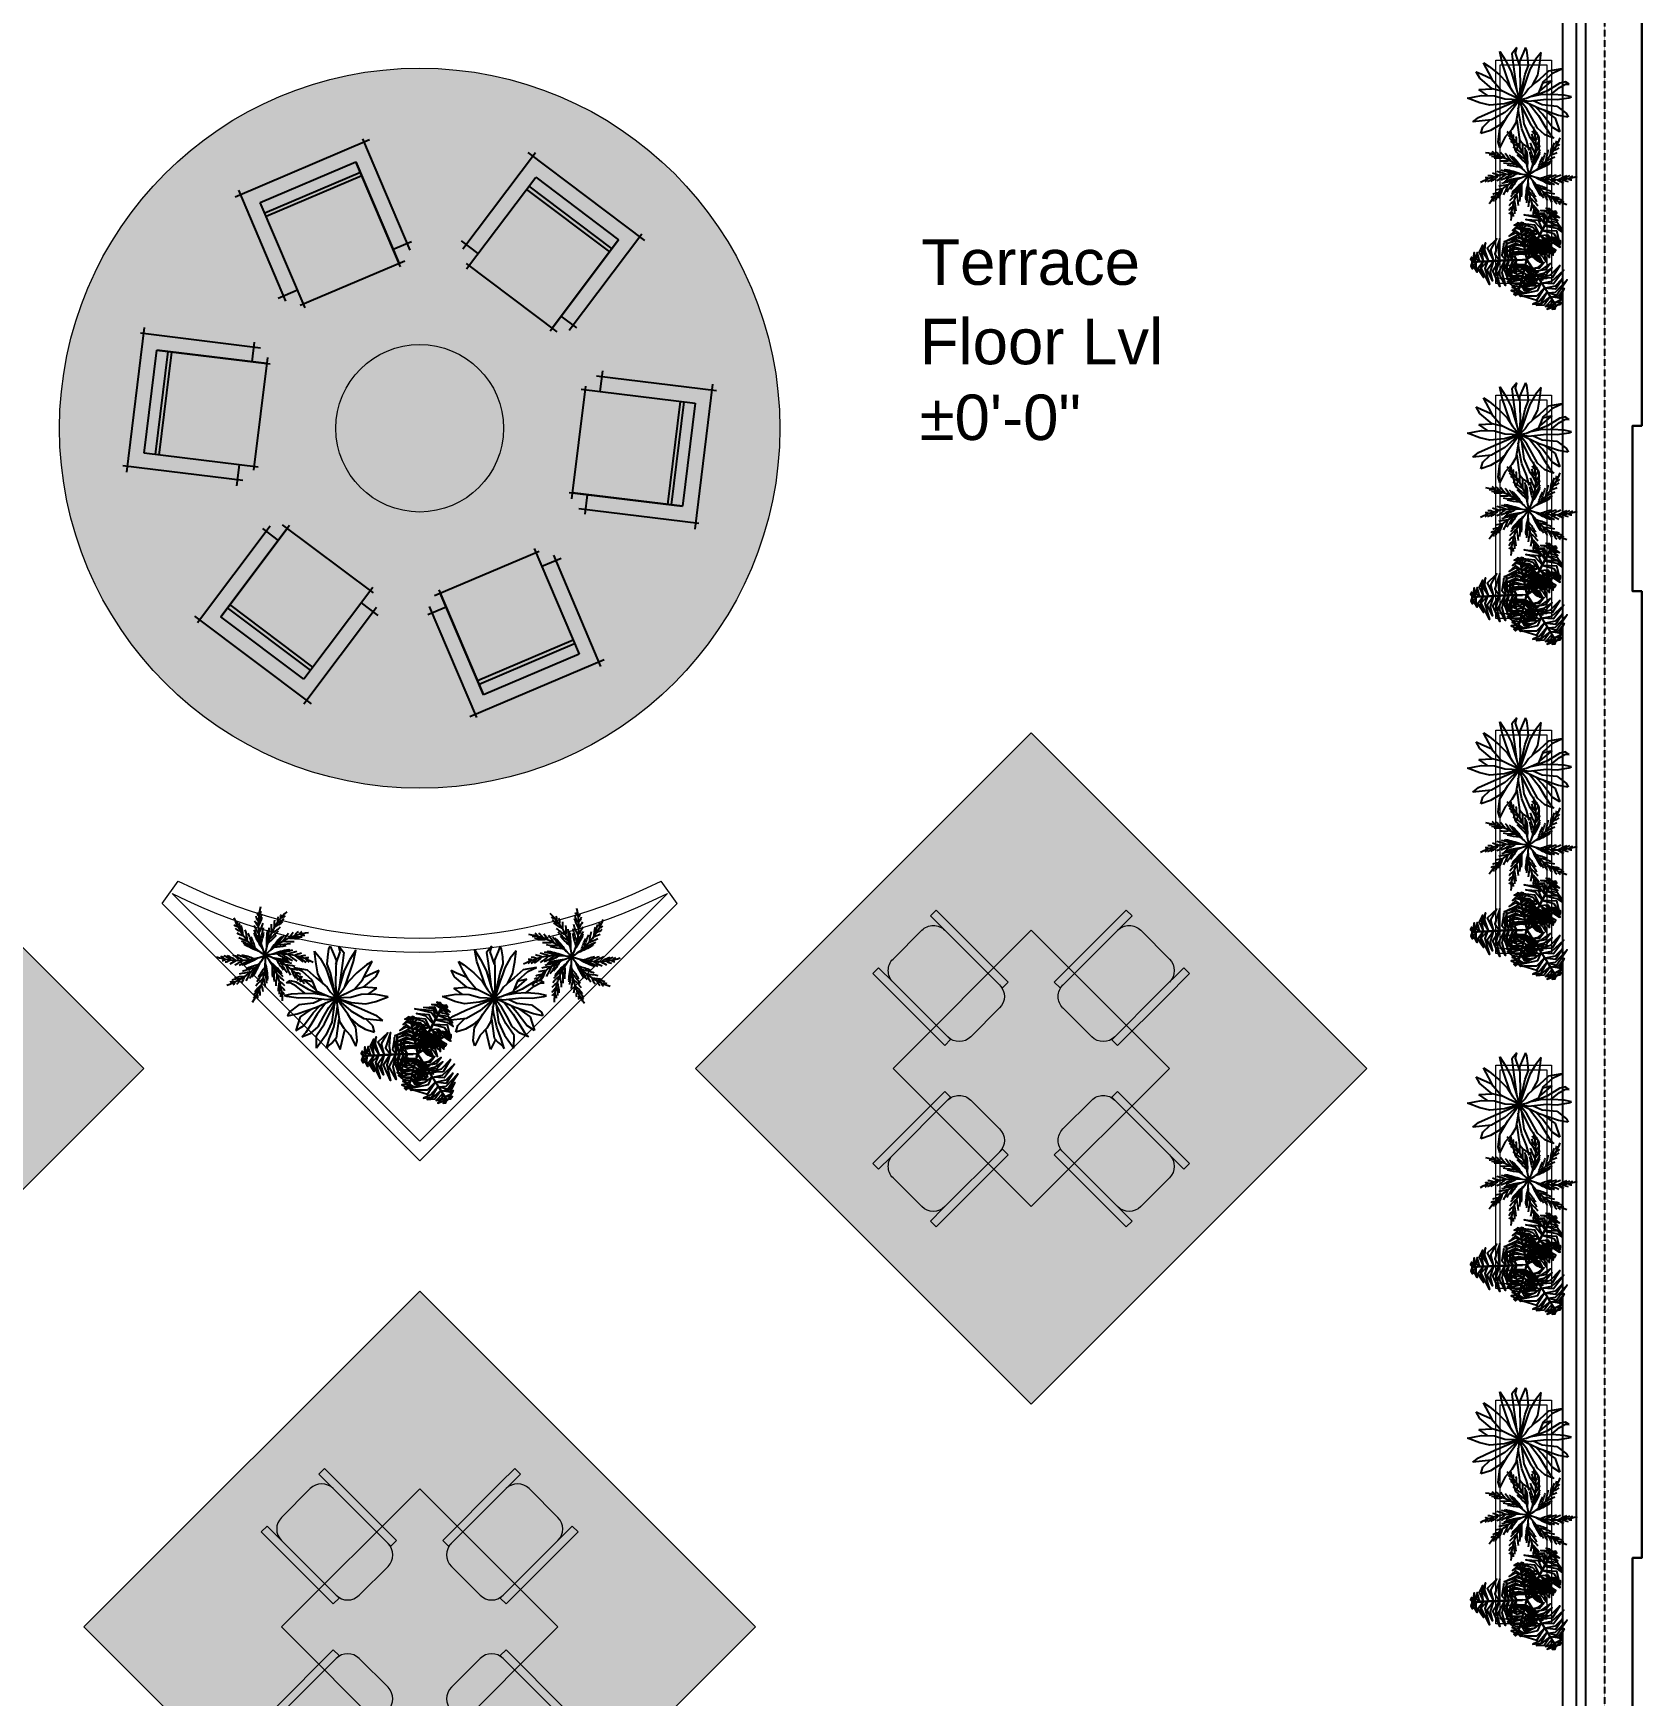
# Model space of a CAD drawing. Header units: millimetres. Extents: x 14520794 to 14796193, y 1415067 to 1454683.
# Drawn here: x 14787441 to 14796193, y 1433233 to 1442282 of the extents above; entities that cross this region are included whole.
import ezdxf

# ---------------------------------------------------------------- set-up
doc = ezdxf.new("R2010")
doc.units = ezdxf.units.MM
doc.header["$LTSCALE"] = 0.01
doc.header["$MEASUREMENT"] = 0
doc.linetypes.add('HIDDEN', pattern=[0.375, 0.25, -0.125])
doc.layers.get('0').update_dxf_attribs({"color": 6, "lineweight": 0})
for name, color, linetype, lineweight in [('DIM', 6, 'Continuous', 13), ('fur_h', 32, 'Continuous', 13), ('HATCH', 8, 'Continuous', 15), ('partition', 34, 'Continuous', 30), ('text-1', 2, 'Continuous', 25), ('WALL', 7, 'Continuous', 30)]:
    doc.layers.add(name, color=color, linetype=linetype, lineweight=lineweight)
for name, color, linetype in [('IFF-PLANTS', 86, 'Continuous'), ('LIGHT', 2, 'Continuous'), ('LSTREEDC', 3, 'Continuous'), ('TREES', 3, 'Continuous'), ('VISITOR CHAIR', 32, 'Continuous')]:
    doc.layers.add(name, color=color, linetype=linetype)
doc.styles.add('S2', font='arial.ttf', dxfattribs={"width": 0.9, "height": 150})

# ---------------------------------------------------------------- blocks, each defined once
blk = doc.blocks.new('4353')
at = {"layer": 'fur_h'}
for p, q in [((11365805, 3814147.4), (11365771.2, 3814119.5)), ((11365771.2, 3814119.5), (11365889.1, 3813976.9)), ((11365922.9, 3814004.9), (11365805, 3814147.4)), ((11365717.6, 3814046.7), (11365548.7, 3813906.9)), ((11366823.7, 3814050.9), (11366739.2, 3813981.1)), ((11366851.7, 3814017.1), (11366823.7, 3814050.9)), ((11366304.1, 3813991.1), (11365493.1, 3813320.4)), ((11366120.6, 3813697), (11365889.1, 3813976.9)), ((11365922.9, 3814004.9), (11366154.4, 3813725)), ((11366974.9, 3813180.1), (11366304.1, 3813991.1)), ((11366739.2, 3813981.1), (11366401.3, 3813701.6)), ((11366429.3, 3813667.8), (11366767.2, 3813947.3)), ((11366767.2, 3813947.3), (11366851.7, 3814017.1)), ((11365467.1, 3813867.9), (11365433.3, 3813840)), ((11365585, 3813725.4), (11365467.1, 3813867.9)), ((11367030.4, 3813766.6), (11366890.7, 3813935.6)), ((11365433.3, 3813840), (11365551.2, 3813697.5)), ((11365551.2, 3813697.5), (11365782.6, 3813417.6)), ((11365816.4, 3813445.5), (11365585, 3813725.4)), ((11366154.4, 3813725), (11366120.6, 3813697)), ((11366401.3, 3813701.6), (11366429.3, 3813667.8)), ((11367103.2, 3813713), (11367018.7, 3813643.1)), ((11367046.7, 3813609.3), (11367131.1, 3813679.2)), ((11367131.1, 3813679.2), (11367103.2, 3813713)), ((11366094.9, 3813590.5), (11365925.9, 3813450.7)), ((11366680.8, 3813363.7), (11367018.7, 3813643.1)), ((11367046.7, 3813609.3), (11366708.7, 3813329.9)), ((11366574.2, 3813389.3), (11366434.5, 3813558.3)), ((11365782.6, 3813417.6), (11365816.4, 3813445.5)), ((11365493.1, 3813320.4), (11366163.8, 3812509.4)), ((11366708.7, 3813329.9), (11366680.8, 3813363.7)), ((11365421.3, 3812891.2), (11365759.2, 3813170.6)), ((11365787.2, 3813136.8), (11365449.3, 3812857.4)), ((11365759.2, 3813170.6), (11365787.2, 3813136.8)), ((11366163.8, 3812509.4), (11366974.9, 3813180.1)), ((11365893.8, 3813111.2), (11366033.5, 3812942.2)), ((11366373.1, 3812910), (11366542, 3813049.8)), ((11366685.3, 3813082.9), (11366651.5, 3813055)), ((11366651.5, 3813055), (11366940.5, 3812705.5)), ((11366974.3, 3812733.5), (11366685.3, 3813082.9)), ((11365421.3, 3812891.2), (11365336.8, 3812821.3)), ((11365336.8, 3812821.3), (11365364.8, 3812787.5)), ((11365364.8, 3812787.5), (11365449.3, 3812857.4)), ((11366038.7, 3812832.7), (11365700.8, 3812553.2)), ((11365728.7, 3812519.4), (11366066.7, 3812798.9)), ((11366066.7, 3812798.9), (11366038.7, 3812832.7)), ((11366313.6, 3812775.5), (11366347.4, 3812803.5)), ((11366602.6, 3812426.1), (11366313.6, 3812775.5)), ((11366347.4, 3812803.5), (11366636.4, 3812454)), ((11365437.6, 3812733.9), (11365577.3, 3812564.9)), ((11366940.5, 3812705.5), (11367000.9, 3812632.6)), ((11367034.7, 3812660.5), (11366974.3, 3812733.5)), ((11367000.9, 3812632.6), (11367034.7, 3812660.5)), ((11365700.8, 3812553.2), (11365616.3, 3812483.4)), ((11365644.2, 3812449.6), (11365728.7, 3812519.4)), ((11366750.4, 3812453.8), (11366919.3, 3812593.6)), ((11365616.3, 3812483.4), (11365644.2, 3812449.6)), ((11366602.6, 3812426.1), (11366662.9, 3812353.1)), ((11366696.7, 3812381), (11366636.4, 3812454)), ((11366662.9, 3812353.1), (11366696.7, 3812381))]:
    blk.add_line(p, q, dxfattribs=at)
for centre, start, end in [((11365773.5, 3813979.1), 39.5903, 129.5903), ((11366823.1, 3813879.7), 39.5903, 129.5903), ((11365604.5, 3813839.3), 129.5903, 219.5903), ((11366962.8, 3813710.7), 309.5903, 39.5903), ((11366039, 3813658), 309.5903, 39.5903), ((11366502.1, 3813614.2), 129.5903, 219.5903), ((11365870, 3813518.3), 219.5903, 309.5903), ((11366641.8, 3813445.2), 219.5903, 309.5903), ((11365826.2, 3813055.3), 39.5903, 129.5903), ((11366597.9, 3812982.2), 39.5903, 129.5903), ((11365965.9, 3812886.3), 309.5903, 39.5903), ((11366429, 3812842.5), 129.5903, 219.5903), ((11365505.2, 3812789.8), 129.5903, 219.5903), ((11366863.4, 3812661.1), 309.5903, 39.5903), ((11365644.9, 3812620.8), 219.5903, 309.5903), ((11366694.5, 3812521.4), 219.5903, 309.5903)]:
    blk.add_arc(centre, 87.7, start, end, dxfattribs=at)
blk = doc.blocks.new('single seater')
for p, q in [((975.3, 30), (104.4, 30)), ((140, 50.1), (140, -671.3)), ((940, -663.6), (940, 57.8)), ((230, -740.9), (230, -60)), ((230, -720), (230, -60)), ((230, -60), (230, -720)), ((850, -60), (230, -60)), ((850, -744.7), (850, -60)), ((850, -127.5), (230, -127.5)), ((850, -150), (230, -150)), ((112.1, -630), (230, -630)), ((850, -630), (975.3, -630))]:
    blk.add_line(p, q)
blk.add_lwpolyline([(193.3, -720), (871, -720)])
blk = doc.blocks.new('A3E24B')
at = {"color": 70, "linetype": 'Continuous'}
for points in [[(0.028, 0.278, 0.609), (-0.011, 0.285, 0.601), (-0.033, 0.298, 0.594), (0.004, 0.3, 0.599)], [(0.031, 0.3, 0.603), (-0.001, 0.318, 0.593), (0.015, 0.325, 0.593)], [(0.031, 0.272, 0.609), (0.067, 0.277, 0.6), (0.078, 0.271, 0.597), (0.057, 0.296, 0.598)], [(0.012, 0.114, 0.558), (-0.046, 0.131, 0.552), (-0.097, 0.139, 0.532), (-0.034, 0.15, 0.569)], [(0.016, 0.149, 0.582), (-0.059, 0.178, 0.58), (-0.069, 0.179, 0.543), (-0.029, 0.199, 0.592)], [(0.018, 0.177, 0.602), (-0.056, 0.21, 0.603), (-0.065, 0.214, 0.592), (-0.053, 0.224, 0.614)], [(0.022, 0.213, 0.61), (-0.05, 0.237, 0.598), (-0.047, 0.236, 0.591), (-0.039, 0.254, 0.601)], [(0.014, 0.151, 0.583), (0.087, 0.17, 0.586), (0.107, 0.164, 0.569), (0.076, 0.188, 0.6)], [(0.015, 0.119, 0.56), (0.08, 0.138, 0.564), (0.144, 0.126, 0.536), (0.082, 0.156, 0.577)], [(0.019, 0.183, 0.605), (0.067, 0.201, 0.611), (0.108, 0.2, 0.579), (0.063, 0.22, 0.625)], [(0.024, 0.218, 0.609), (0.074, 0.241, 0.603), (0.105, 0.236, 0.592), (0.073, 0.259, 0.606)], [(0.008, 0.069, 0.512), (-0.032, 0.081, 0.517), (-0.092, 0.1, 0.502), (-0.05, 0.091, 0.533)], [(0.009, 0.081, 0.534), (-0.067, 0.105, 0.529), (-0.077, 0.108, 0.522), (-0.025, 0.11, 0.544)], [(0.007, 0.059, 0.475), (-0.027, 0.071, 0.484), (-0.066, 0.085, 0.476), (-0.022, 0.075, 0.503)], [(0.006, 0.05, 0.442), (-0.028, 0.063, 0.455), (-0.052, 0.075, 0.454), (-0.026, 0.068, 0.472)], [(0.005, 0.06, 0.477), (0.026, 0.067, 0.489), (0.102, 0.068, 0.468), (0.052, 0.073, 0.503)], [(0.006, 0.051, 0.444), (0.018, 0.057, 0.453), (0.068, 0.057, 0.437), (0.02, 0.061, 0.468)], [(0.008, 0.07, 0.513), (0.036, 0.078, 0.526), (0.096, 0.078, 0.51), (0.033, 0.084, 0.551)], [(0.01, 0.088, 0.539), (0.093, 0.106, 0.539), (0.135, 0.094, 0.515), (0.093, 0.125, 0.553)]]:
    blk.add_3dface(points, dxfattribs=at)
at = {"color": 64, "linetype": 'Continuous'}
for points in [[(0.132, 0.185, 0.338), (0.075, 0.234, 0.325), (-0.026, 0.289, 0.304), (0.105, 0.254, 0.331)], [(0.163, 0.228, 0.343), (0.096, 0.302, 0.327), (-0.01, 0.308, 0.306), (0.1, 0.334, 0.327)], [(0.187, 0.263, 0.346), (0.124, 0.342, 0.332), (0.069, 0.371, 0.32), (0.139, 0.359, 0.334)], [(0.213, 0.299, 0.332), (0.144, 0.361, 0.309), (0.1, 0.38, 0.305), (0.165, 0.372, 0.302)], [(0.23, 0.324, 0.318), (0.176, 0.384, 0.294), (0.226, 0.364, 0.299)], [(0.253, 0.356, 0.291), (0.211, 0.384, 0.28), (0.192, 0.407, 0.265), (0.235, 0.387, 0.268)], [(0.192, 0.27, 0.346), (0.255, 0.26, 0.339), (0.349, 0.152, 0.311), (0.266, 0.287, 0.342)], [(0.217, 0.302, 0.329), (0.281, 0.289, 0.305), (0.326, 0.226, 0.303), (0.289, 0.308, 0.296)], [(0.265, 0.373, 0.27), (0.236, 0.404, 0.251), (0.258, 0.401, 0.245)], [(0.253, 0.349, 0.294), (0.292, 0.327, 0.279), (0.318, 0.295, 0.281), (0.289, 0.35, 0.266)], [(0.265, 0.374, 0.268), (0.315, 0.344, 0.25), (0.299, 0.367, 0.247)], [(-0.37, 0.035, 0.329), (-0.391, 0.097, 0.305), (-0.359, 0.167, 0.303), (-0.412, 0.094, 0.296)], [(-0.33, 0.029, 0.346), (-0.352, 0.089, 0.339), (-0.306, 0.224, 0.311), (-0.382, 0.085, 0.342)], [(-0.281, 0.023, 0.342), (-0.304, 0.113, 0.33), (-0.28, 0.19, 0.314), (-0.332, 0.1, 0.335)], [(-0.233, 0.022, 0.337), (-0.255, 0.104, 0.326), (-0.219, 0.236, 0.3), (-0.282, 0.107, 0.328)], [(-0.186, 0.016, 0.334), (-0.205, 0.119, 0.318), (-0.17, 0.225, 0.297), (-0.234, 0.12, 0.321)], [(-0.15, 0.013, 0.318), (-0.166, 0.083, 0.323), (-0.156, 0.157, 0.301), (-0.188, 0.08, 0.346)], [(-0.117, 0.008, 0.285), (-0.131, 0.069, 0.29), (-0.119, 0.162, 0.262), (-0.147, 0.101, 0.3)], [(0.087, 0.121, 0.317), (0.053, 0.16, 0.317), (-0.036, 0.229, 0.293), (0.044, 0.189, 0.329)], [(0.067, 0.094, 0.283), (0.04, 0.131, 0.287), (-0.025, 0.184, 0.272), (0.055, 0.141, 0.306)], [(0.05, 0.069, 0.253), (0.025, 0.109, 0.261), (-0.023, 0.155, 0.254), (0.036, 0.121, 0.277)], [(0.102, 0.143, 0.334), (0.032, 0.211, 0.318), (-0.009, 0.237, 0.309), (0.084, 0.197, 0.328)], [(0.109, 0.152, 0.334), (0.208, 0.117, 0.318), (0.282, 0.034, 0.297), (0.223, 0.141, 0.321)], [(0.138, 0.189, 0.337), (0.22, 0.168, 0.326), (0.315, 0.07, 0.3), (0.235, 0.19, 0.328)], [(0.162, 0.231, 0.342), (0.252, 0.205, 0.33), (0.307, 0.146, 0.314), (0.254, 0.236, 0.335)], [(-0.455, 0.041, 0.27), (-0.468, 0, 0.251), (-0.477, 0.021, 0.245)], [(-0.457, 0.041, 0.268), (-0.455, 0.098, 0.25), (-0.467, 0.073, 0.247)], [(-0.435, 0.039, 0.291), (-0.438, -0.012, 0.28), (-0.448, -0.04, 0.265), (-0.453, 0.007, 0.268)], [(-0.429, 0.043, 0.294), (-0.429, 0.087, 0.279), (-0.414, 0.125, 0.281), (-0.448, 0.073, 0.266)], [(-0.395, 0.035, 0.318), (-0.421, -0.042, 0.294), (-0.428, 0.012, 0.299)], [(-0.365, 0.032, 0.332), (-0.385, -0.059, 0.309), (-0.379, -0.105, 0.305), (-0.405, -0.046, 0.302)], [(-0.321, 0.028, 0.346), (-0.358, -0.066, 0.332), (-0.356, -0.128, 0.32), (-0.38, -0.061, 0.334)], [(-0.279, 0.024, 0.343), (-0.309, -0.07, 0.327), (-0.261, -0.165, 0.306), (-0.34, -0.083, 0.327)], [(-0.226, 0.02, 0.338), (-0.241, -0.054, 0.325), (-0.237, -0.169, 0.304), (-0.272, -0.038, 0.331)], [(-0.175, 0.015, 0.334), (-0.199, -0.08, 0.318), (-0.201, -0.128, 0.309), (-0.213, -0.028, 0.328)], [(-0.148, 0.012, 0.317), (-0.165, -0.037, 0.317), (-0.18, -0.148, 0.293), (-0.186, -0.059, 0.329)], [(-0.115, 0.009, 0.283), (-0.134, -0.033, 0.287), (-0.147, -0.116, 0.272), (-0.15, -0.025, 0.306)], [(-0.085, 0.007, 0.253), (-0.107, -0.035, 0.261), (-0.123, -0.1, 0.254), (-0.122, -0.032, 0.277)], [(-0.087, 0.007, 0.254), (-0.098, 0.057, 0.258), (-0.087, 0.118, 0.238), (-0.112, 0.06, 0.272)], [(0.051, 0.071, 0.254), (0.1, 0.055, 0.258), (0.147, 0.016, 0.238), (0.11, 0.066, 0.272)], [(0.067, 0.096, 0.285), (0.127, 0.078, 0.29), (0.202, 0.02, 0.262), (0.163, 0.075, 0.3)], [(0.088, 0.122, 0.318), (0.157, 0.102, 0.323), (0.216, 0.056, 0.301), (0.166, 0.122, 0.346)], [(0.052, -0.107, 0.285), (0.006, -0.15, 0.29), (-0.081, -0.186, 0.262), (-0.014, -0.18, 0.3)], [(0.038, -0.081, 0.254), (0, -0.115, 0.258), (-0.058, -0.137, 0.238), (0.004, -0.13, 0.272)], [(0.064, -0.139, 0.318), (0.012, -0.188, 0.323), (-0.058, -0.216, 0.301), (0.024, -0.206, 0.346)], [(0.037, -0.079, 0.253), (0.084, -0.077, 0.261), (0.148, -0.058, 0.254), (0.089, -0.092, 0.277)], [(0.049, -0.106, 0.283), (0.095, -0.102, 0.287), (0.174, -0.072, 0.272), (0.096, -0.119, 0.306)], [(0.063, -0.137, 0.317), (0.114, -0.127, 0.317), (0.218, -0.084, 0.293), (0.144, -0.134, 0.329)], [(0.075, -0.161, 0.334), (0.169, -0.134, 0.318), (0.212, -0.113, 0.309), (0.131, -0.173, 0.328)], [(0.096, -0.208, 0.338), (0.167, -0.184, 0.325), (0.265, -0.123, 0.304), (0.169, -0.219, 0.331)], [(0.079, -0.171, 0.334), (-0.001, -0.239, 0.318), (-0.109, -0.262, 0.297), (0.013, -0.265, 0.321)], [(0.097, -0.215, 0.337), (0.037, -0.275, 0.326), (-0.095, -0.309, 0.3), (0.049, -0.3, 0.328)], [(0.121, -0.257, 0.342), (0.054, -0.322, 0.33), (-0.025, -0.34, 0.314), (0.079, -0.339, 0.335)], [(0.118, -0.256, 0.343), (0.215, -0.235, 0.327), (0.273, -0.146, 0.306), (0.241, -0.255, 0.327)], [(0.136, -0.295, 0.346), (0.236, -0.28, 0.332), (0.288, -0.247, 0.32), (0.243, -0.301, 0.334)], [(0.155, -0.335, 0.332), (0.243, -0.306, 0.309), (0.281, -0.278, 0.305), (0.242, -0.33, 0.302)], [(0.14, -0.303, 0.346), (0.099, -0.352, 0.339), (-0.041, -0.379, 0.311), (0.117, -0.375, 0.342)], [(0.155, -0.341, 0.329), (0.112, -0.389, 0.305), (0.035, -0.396, 0.303), (0.124, -0.406, 0.296)], [(0.177, -0.395, 0.294), (0.139, -0.417, 0.279), (0.098, -0.423, 0.281), (0.161, -0.427, 0.266)], [(0.193, -0.418, 0.268), (0.143, -0.446, 0.25), (0.17, -0.443, 0.247)], [(0.167, -0.362, 0.318), (0.247, -0.346, 0.294), (0.204, -0.379, 0.299)], [(0.184, -0.398, 0.291), (0.229, -0.376, 0.28), (0.258, -0.371, 0.265), (0.22, -0.398, 0.268)], [(0.193, -0.417, 0.27), (0.234, -0.408, 0.251), (0.221, -0.425, 0.245)]]:
    blk.add_3dface(points, dxfattribs=at)
at = {"color": 72, "linetype": 'Continuous'}
for points in [[(0.027, 0.259, 0.614), (0.03, 0.259, 0.614), (0.035, 0.309, 0.6), (0.031, 0.309, 0.6)], [(0.194, 0.272, 0.347), (0.197, 0.272, 0.347), (0.246, 0.342, 0.308), (0.243, 0.342, 0.308)], [(0.243, 0.342, 0.308), (0.246, 0.342, 0.308), (0.272, 0.379, 0.262), (0.269, 0.379, 0.262)], [(0.008, 0.074, 0.529), (0.011, 0.074, 0.529), (0.022, 0.185, 0.607), (0.019, 0.185, 0.607)], [(0.019, 0.185, 0.607), (0.022, 0.185, 0.607), (0.03, 0.259, 0.614), (0.027, 0.259, 0.614)], [(0.062, 0.016, 0.407), (0.06, 0.058, 0.412), (0.048, 0.147, 0.398), (0.062, 0.078, 0.428)], [(0.106, 0.028, 0.453), (0.1, 0.089, 0.447), (0.075, 0.177, 0.427), (0.123, 0.084, 0.464)], [(0.14, 0.038, 0.478), (0.14, 0.118, 0.476), (0.091, 0.179, 0.439), (0.156, 0.135, 0.487)], [(0.096, 0.134, 0.332), (0.099, 0.134, 0.332), (0.197, 0.272, 0.347), (0.194, 0.272, 0.347)], [(0.167, 0.045, 0.497), (0.171, 0.127, 0.498), (0.157, 0.174, 0.487), (0.185, 0.129, 0.509)], [(0.202, 0.055, 0.505), (0.198, 0.131, 0.494), (0.184, 0.165, 0.487), (0.218, 0.127, 0.497)], [(-0.417, 0.037, 0.308), (-0.414, 0.037, 0.308), (-0.46, 0.041, 0.262), (-0.463, 0.041, 0.262)], [(-0.333, 0.029, 0.347), (-0.33, 0.029, 0.347), (-0.414, 0.037, 0.308), (-0.417, 0.037, 0.308)], [(-0.164, 0.014, 0.332), (-0.161, 0.014, 0.332), (-0.329, 0.029, 0.347), (-0.332, 0.029, 0.347)], [(-0.085, -0.075, 0.455), (-0.146, -0.044, 0.46), (-0.212, 0.04, 0.432), (-0.159, -0.056, 0.472)], [(-0.06, -0.055, 0.434), (-0.133, -0.012, 0.435), (-0.184, 0.058, 0.41), (-0.146, -0.026, 0.448)], [(-0.036, 0.002, 0.204), (-0.033, 0.002, 0.204), (-0.161, 0.014, 0.332), (-0.164, 0.014, 0.332)], [(-0.046, -0.043, 0.409), (-0.093, -0.011, 0.421), (-0.137, 0.029, 0.405), (-0.095, -0.018, 0.446)], [(-0.038, -0.038, 0.372), (-0.078, -0.01, 0.384), (-0.135, 0.041, 0.363), (-0.101, 0.003, 0.398)], [(-0.032, -0.031, 0.339), (-0.065, -0.008, 0.348), (-0.102, 0.026, 0.332), (-0.07, -0.01, 0.363)], [(-0.036, 0.002, 0.204), (-0.033, 0.002, 0.204), (0.004, -0.001, 0.05), (0.001, -0.001, 0.05)], [(0.022, 0.029, 0.204), (0.025, 0.029, 0.204), (0.004, -0.001, 0.05), (0.001, -0.001, 0.05)], [(0.031, 0.008, 0.284), (0.034, 0.008, 0.284), (0.005, 0, 0.112), (0.001, 0, 0.112)], [(0.005, 0.036, 0.389), (0.008, 0.036, 0.389), (0.005, 0.006, 0.216), (0.002, 0.006, 0.216)], [(0.005, 0.036, 0.389), (0.008, 0.036, 0.389), (0.011, 0.074, 0.529), (0.008, 0.074, 0.529)], [(0.022, 0.029, 0.204), (0.025, 0.029, 0.204), (0.099, 0.134, 0.332), (0.096, 0.134, 0.332)], [(0.031, 0.008, 0.284), (0.034, 0.008, 0.284), (0.07, 0.018, 0.424), (0.067, 0.018, 0.424)], [(0.044, 0.011, 0.338), (0.044, 0.048, 0.35), (0.039, 0.101, 0.349), (0.049, 0.047, 0.367)], [(0.053, 0.014, 0.371), (0.052, 0.05, 0.379), (0.044, 0.117, 0.371), (0.057, 0.046, 0.399)], [(0.045, 0.012, 0.339), (0.065, -0.023, 0.348), (0.082, -0.07, 0.332), (0.069, -0.024, 0.363)], [(0.053, 0.015, 0.372), (0.077, -0.027, 0.384), (0.105, -0.098, 0.363), (0.092, -0.049, 0.398)], [(0.074, 0.02, 0.429), (0.069, 0.099, 0.424), (0.061, 0.137, 0.418), (0.089, 0.062, 0.44)], [(0.063, 0.017, 0.409), (0.091, -0.032, 0.421), (0.113, -0.089, 0.405), (0.095, -0.028, 0.446)], [(0.067, 0.018, 0.424), (0.07, 0.018, 0.424), (0.177, 0.047, 0.502), (0.174, 0.047, 0.502)], [(0.081, 0.022, 0.434), (0.127, -0.05, 0.435), (0.142, -0.135, 0.41), (0.145, -0.043, 0.448)], [(0.111, 0.028, 0.455), (0.153, -0.026, 0.46), (0.175, -0.132, 0.432), (0.17, -0.022, 0.472)], [(0.141, 0.04, 0.478), (0.185, -0.021, 0.482), (0.197, -0.084, 0.464), (0.198, -0.005, 0.496)], [(0.173, 0.047, 0.501), (0.206, 0.008, 0.506), (0.224, -0.102, 0.474), (0.223, 0.019, 0.521)], [(0.174, 0.047, 0.502), (0.177, 0.047, 0.502), (0.249, 0.067, 0.509), (0.246, 0.067, 0.509)], [(0.207, 0.054, 0.505), (0.246, 0.016, 0.499), (0.246, -0.045, 0.487), (0.263, 0.024, 0.501)], [(0.227, 0.062, 0.507), (0.232, 0.129, 0.498), (0.249, 0.09, 0.506)], [(0.246, 0.067, 0.509), (0.249, 0.067, 0.509), (0.298, 0.08, 0.496), (0.295, 0.08, 0.496)], [(0.265, 0.072, 0.504), (0.257, 0.112, 0.496), (0.262, 0.137, 0.489), (0.276, 0.103, 0.494)], [(0.26, 0.067, 0.504), (0.278, 0.036, 0.496), (0.278, 0.003, 0.492), (0.292, 0.052, 0.493)], [(0.286, 0.078, 0.498), (0.291, 0.114, 0.488), (0.304, 0.101, 0.489)], [(0.288, 0.079, 0.497), (0.31, 0.037, 0.486), (0.312, 0.059, 0.488)], [(-0.201, -0.176, 0.504), (-0.231, -0.155, 0.496), (-0.245, -0.126, 0.492), (-0.236, -0.177, 0.493)], [(-0.131, -0.119, 0.501), (-0.178, -0.099, 0.506), (-0.243, -0.008, 0.474), (-0.189, -0.116, 0.521)], [(-0.159, -0.141, 0.505), (-0.211, -0.124, 0.499), (-0.237, -0.069, 0.487), (-0.222, -0.138, 0.501)], [(-0.106, -0.098, 0.478), (-0.172, -0.063, 0.482), (-0.211, -0.013, 0.464), (-0.176, -0.084, 0.496)], [(-0.132, -0.12, 0.502), (-0.129, -0.12, 0.502), (-0.185, -0.17, 0.509), (-0.188, -0.17, 0.509)], [(-0.154, -0.139, 0.505), (-0.117, -0.205, 0.494), (-0.089, -0.23, 0.487), (-0.136, -0.21, 0.497)], [(-0.049, -0.046, 0.424), (-0.046, -0.046, 0.424), (-0.129, -0.12, 0.502), (-0.132, -0.12, 0.502)], [(-0.127, -0.115, 0.497), (-0.094, -0.189, 0.498), (-0.061, -0.226, 0.487), (-0.106, -0.198, 0.509)], [(-0.106, -0.096, 0.478), (-0.07, -0.168, 0.476), (0.001, -0.201, 0.439), (-0.077, -0.191, 0.487)], [(-0.08, -0.073, 0.453), (-0.048, -0.124, 0.447), (0.014, -0.192, 0.427), (-0.07, -0.13, 0.464)], [(-0.055, -0.05, 0.429), (-0.015, -0.119, 0.424), (0.009, -0.15, 0.418), (-0.049, -0.095, 0.44)], [(-0.021, -0.021, 0.284), (-0.018, -0.021, 0.284), (-0.046, -0.046, 0.424), (-0.049, -0.046, 0.424)], [(-0.045, -0.042, 0.407), (-0.025, -0.078, 0.412), (0.025, -0.154, 0.398), (-0.018, -0.098, 0.428)], [(-0.038, -0.036, 0.371), (-0.021, -0.068, 0.379), (0.016, -0.125, 0.371), (-0.028, -0.067, 0.399)], [(-0.032, -0.03, 0.338), (-0.016, -0.063, 0.35), (0.013, -0.108, 0.349), (-0.02, -0.064, 0.367)], [(-0.021, -0.021, 0.284), (-0.018, -0.021, 0.284), (0.005, 0, 0.112), (0.001, 0, 0.112)], [(0.016, -0.035, 0.204), (0.019, -0.035, 0.204), (0.004, -0.001, 0.05), (0.001, -0.001, 0.05)], [(0.016, -0.035, 0.204), (0.019, -0.035, 0.204), (0.073, -0.151, 0.332), (0.07, -0.151, 0.332)], [(-0.22, -0.198, 0.497), (-0.258, -0.171, 0.486), (-0.25, -0.191, 0.488)], [(-0.188, -0.17, 0.509), (-0.185, -0.17, 0.509), (-0.222, -0.203, 0.496), (-0.225, -0.203, 0.496)], [(-0.219, -0.197, 0.498), (-0.207, -0.231, 0.488), (-0.225, -0.226, 0.489)], [(-0.202, -0.182, 0.504), (-0.178, -0.215, 0.496), (-0.171, -0.239, 0.489), (-0.199, -0.215, 0.494)], [(-0.173, -0.157, 0.507), (-0.148, -0.219, 0.498), (-0.181, -0.191, 0.506)], [(0.07, -0.151, 0.332), (0.073, -0.151, 0.332), (0.144, -0.305, 0.347), (0.141, -0.305, 0.347)], [(0.141, -0.305, 0.347), (0.144, -0.305, 0.347), (0.18, -0.382, 0.308), (0.176, -0.382, 0.308)], [(0.176, -0.382, 0.308), (0.18, -0.382, 0.308), (0.199, -0.424, 0.262), (0.196, -0.424, 0.262)]]:
    blk.add_3dface(points, dxfattribs=at)
blk = doc.blocks.new('A$C6ABC0109')
at = {"layer": 'TREES'}
for centre, radius, start, end in [((3.63, 5.72), 6.78, 197.8706, 237.5936), ((-3.32, 3.14), 0.808, 344.4321, 14.3515), ((6.38, 6.86), 8, 206.1883, 211.1386), ((0.2, 3.84), 0.835, 182.879, 221.5346), ((-0.14, 4.05), 0.351, 173.7791, 233.0395), ((6.3, 2.5), 6.78, 161.8706, 201.5936), ((-4.01, 5.15), 4.26, 326.0526, 338.8318), ((-1.64, 4.35), 1.64, 317.4391, 345.0127), ((-0.84, 4.49), 0.808, 308.4321, 338.3515), ((-2.5, 3.2), 0.351, 209.7791, 269.0395), ((-2.1, 3.22), 0.835, 218.879, 257.5346), ((1.12, 9.3), 8, 242.1883, 247.1386), ((1.52, 8.77), 8, 240.5673, 247.2107), ((-3.88, 2.55), 1.64, 353.4391, 21.0127), ((-6.27, 1.81), 4.26, 2.0526, 14.8318), ((-6.82, 1.11), 5.21, 3.5529, 15.111), ((-8.1, -0.33), 7.02, 10.6755, 20.6307), ((-7.18, -0.77), 6.44, 13.0347, 23.4268), ((6.44, 5.59), 8, 202.9483, 211.3077), ((6.52, 5.17), 8, 201.6825, 211.4019), ((6.38, 6.2), 8, 204.5673, 211.2107), ((6.59, 4.87), 8, 200.5186, 211.4981), ((-4.86, 4.91), 5.21, 327.5529, 339.111), ((-6.75, 4.5), 7.02, 334.6755, 344.6307), ((-6.26, 3.6), 6.44, 337.0347, 347.4268), ((5.87, -3.4), 6.78, 110.1725, 149.8955), ((7.91, -2.15), 8, 148.8205, 159.8), ((8.1, -1.91), 8, 149.9844, 159.7037), ((8.38, -1.6), 8, 151.2501, 159.6096), ((-0.65, 8.08), 7.02, 282.9774, 292.9325), ((8.82, -1.16), 8, 152.8691, 159.5126), ((0.84, 6.86), 5.21, 275.8548, 287.4128), ((9.34, -0.75), 8, 154.4902, 159.4404), ((1.56, 6.34), 4.26, 274.3545, 287.1337), ((2.39, 3.98), 1.64, 265.741, 293.3146), ((3.13, 2.23), 0.835, 131.1808, 169.8364), ((3.09, 2.63), 0.351, 122.081, 181.3414), ((3.01, 3.44), 0.808, 256.734, 286.6534), ((-0.55, 6.76), 6.78, 234.9681, 274.6912), ((-4.42, 5.14), 6.78, 270.9681, 310.6912), ((-3.92, 1.04), 0.351, 246.8767, 306.1371), ((-4.54, 0.5), 0.808, 21.5297, 51.4491), ((-3.62, 1.3), 0.835, 255.9765, 294.6321), ((-4.64, -0.31), 1.64, 30.5366, 58.1102), ((-6.1, -2.34), 4.26, 39.1502, 51.9294), ((-4.71, 8.1), 8, 279.2858, 284.2361), ((-4.08, 7.91), 8, 277.6648, 284.3082), ((-6.11, -3.23), 5.21, 40.6505, 52.2085), ((-6.51, 1.9), 6.78, 304.0339, 343.7569), ((-3.47, 7.79), 8, 276.0458, 284.4052), ((-6.27, -5.15), 7.02, 47.7731, 57.7282), ((1.93, 8.31), 8, 238.9483, 247.3077), ((-5.26, -4.94), 6.44, 50.1322, 60.5244), ((2.23, 8.02), 8, 237.6825, 247.4019), ((2.47, 7.81), 8, 236.5186, 247.4981), ((-6.65, -1.33), 6.78, 331.6319, 11.355), ((2.91, -6.12), 6.78, 75.6722, 115.3952), ((-0.78, -6.73), 6.78, 43.6319, 83.355), ((-4.59, -4.99), 6.78, 7.6319, 47.355), ((-1.06, 7.14), 6.44, 285.3366, 295.7287), ((5.3, -6.25), 8, 114.3202, 125.2997), ((5.6, -6.16), 8, 115.4841, 125.2035), ((3.18, 6.49), 6.44, 250.8363, 261.2284), ((6, -6.06), 8, 116.7498, 125.1093), ((4.04, 7.03), 7.02, 248.4771, 258.4323), ((6.61, -5.96), 8, 118.3688, 125.0123), ((4.57, 5.18), 5.21, 241.3545, 252.9126), ((7.27, -5.91), 8, 119.9899, 124.9402), ((4.88, 4.34), 4.26, 239.8542, 252.6334), ((4.23, 1.93), 1.64, 231.2407, 258.8143), ((3.84, 0.06), 0.835, 96.6805, 135.3361), ((4.04, 0.41), 0.351, 87.5807, 146.8411), ((4.43, 1.14), 0.808, 222.2337, 252.1531), ((-3.97, -2.26), 0.808, 57.5297, 87.4491), ((-3.78, -1.46), 0.351, 282.8767, 342.1371), ((-3.57, -2.97), 1.64, 66.5366, 94.1102), ((-3.56, -5.47), 4.26, 75.1502, 87.9294), ((-3.69, -1.07), 0.835, 291.9765, 330.6321), ((-8.57, 3.78), 8, 315.2858, 320.2361), ((-3.05, -6.2), 5.21, 76.6505, 88.2085), ((-2.04, -7.85), 7.02, 83.7731, 93.7282), ((-7.95, 4), 8, 313.6648, 320.3082), ((-3.06, 7.74), 8, 274.7801, 284.4994), ((-2.74, 7.72), 8, 273.6161, 284.5957), ((-1.35, -7.09), 6.44, 86.1322, 96.5244), ((-7.39, 4.26), 8, 312.0458, 320.4052), ((-7.02, 4.47), 8, 310.7801, 320.4994), ((-6.76, 4.63), 8, 309.6161, 320.5957), ((2.57, -7.69), 7.02, 116.8388, 126.794), ((2.74, -6.68), 6.44, 119.198, 129.5901), ((-8.52, -0.46), 8, 345.1116, 353.471), ((-8.32, -0.09), 8, 343.8458, 353.5652), ((-8.19, 0.2), 8, 342.6819, 353.6614), ((5.84, -5.63), 7.02, 144.4368, 154.392), ((5.52, -4.65), 6.44, 146.796, 157.1882), ((-7.35, -3.62), 8, 10.2799, 21.2595), ((-7.33, -3.93), 8, 11.4439, 21.1632), ((-7.33, -4.35), 8, 12.7096, 21.069), ((-3.82, -7.25), 8, 46.2799, 57.2595), ((1.17, -8.11), 8, 82.2799, 93.2595), ((-3.62, -7.49), 8, 47.4439, 57.1632), ((7.2, -0.52), 6.44, 182.796, 193.1882), ((-3.38, -7.83), 8, 48.7096, 57.069), ((8.03, -1.12), 7.02, 180.4368, 190.392), ((1.47, -8.19), 8, 83.4439, 93.1632), ((6.13, 3.81), 6.44, 218.796, 229.1882), ((1.87, -8.32), 8, 84.7096, 93.069), ((7.16, 3.82), 7.02, 216.4368, 226.392), ((2.44, -8.56), 8, 86.3286, 92.972), ((6.62, 1.96), 5.21, 209.3143, 220.8723), ((3.03, -8.86), 8, 87.9496, 92.8999), ((6.44, 1.09), 4.26, 207.814, 220.5932), ((4.61, -0.61), 1.64, 199.2004, 226.774), ((3.29, -1.99), 0.835, 64.6403, 103.2959), ((3.64, -1.79), 0.351, 55.5404, 114.8009), ((4.36, -1.39), 0.808, 190.1934, 220.1128), ((-1.37, -4.44), 1.64, 99.6024, 127.176), ((0, -6.53), 4.26, 108.2159, 120.9952), ((0.83, -6.86), 5.21, 109.7162, 121.2743), ((-2.51, -2.91), 0.835, 325.0423, 3.6979), ((-9.24, -1.51), 8, 348.3516, 353.3019), ((-8.84, -0.98), 8, 346.7306, 353.374), ((3.03, -5.78), 4.26, 135.814, 148.5932), ((3.91, -5.69), 5.21, 137.3143, 148.8723), ((-7.49, -5.62), 8, 15.9496, 20.8999), ((-7.38, -4.97), 8, 14.3286, 20.972), ((6.51, -2.31), 5.21, 173.3143, 184.8723), ((-3.05, -8.36), 8, 50.3286, 56.972), ((5.85, -2.9), 4.26, 171.814, 184.5932), ((-2.76, -8.95), 8, 51.9496, 56.8999), ((3.37, -3.2), 1.64, 163.2004, 190.774), ((1.49, -3.54), 0.835, 28.6403, 67.2959), ((-2.09, -4.06), 0.808, 90.5954, 120.5148), ((-2.37, -3.29), 0.351, 315.9424, 15.2029), ((0.03, -4.57), 0.808, 118.1934, 148.1128), ((0.84, -4.57), 1.64, 127.2004, 154.774), ((-0.58, -4.02), 0.351, 343.5404, 42.8009), ((-0.87, -3.74), 0.835, 352.6403, 31.2959), ((2.71, -3.68), 0.808, 154.1934, 184.1128), ((1.89, -3.59), 0.351, 19.5404, 78.8009)]:
    blk.add_arc(centre, radius, start, end, dxfattribs=at)
blk = doc.blocks.new('A$C421F3825')
for p, q in [((0.19, 5.7), (0.3, 6)), ((0.3, 6), (0.49, 5.14)), ((-3.98, 3.49), (-4.48, 3.95)), ((-4.48, 3.95), (-4.07, 2.92)), ((-2.18, 4.13), (-3.75, 4.64)), ((-3.75, 4.64), (-3.19, 3.76)), ((-1.25, 2.82), (-2.18, 4.13)), ((-1.63, 5.43), (-2.04, 5.61)), ((-2.04, 5.61), (-1.84, 4.5)), ((-1.84, 4.5), (-1.06, 2.28)), ((-0.78, 4.3), (-1.63, 5.43)), ((-0.6, 2.6), (-0.78, 4.3)), ((-0.02, 4.35), (0.19, 5.7)), ((0.03, 3.12), (-0.02, 4.35)), ((0.49, 5.14), (0.58, 3.73)), ((0.57, 3.61), (1.38, 4.6)), ((1.89, 4.64), (1.01, 3.22)), ((1.38, 4.6), (1.77, 5.31)), ((1.77, 5.31), (1.75, 5.73)), ((1.75, 5.73), (2.03, 5.31)), ((2.03, 5.31), (1.89, 4.64)), ((2.07, 2.75), (3.08, 3.88)), ((3.08, 3.88), (3.54, 4.87)), ((3.54, 4.87), (3.27, 3.34)), ((-5.79, 2.25), (-4.34, 2.28)), ((-4.3, 1.17), (-5.79, 2.25)), ((-4.34, 2.28), (-2.96, 1.34)), ((-4.07, 2.92), (-3.31, 2.06)), ((-3.08, 2.92), (-3.98, 3.49)), ((-3.31, 2.06), (-2.11, 1.42)), ((-3.19, 3.76), (-1.7, 2.65)), ((-1.86, 2.18), (-3.08, 2.92)), ((-0.54, 1.17), (-1.86, 2.18)), ((-1.7, 2.65), (-0.92, 1.93)), ((-1.06, 2.28), (0, 0)), ((-0.14, 1.59), (-0.6, 2.6)), ((-0.2, 1.02), (0.03, 3.12)), ((0.16, 0.8), (0.76, 2.21)), ((0.53, 2.4), (0.28, 1.08)), ((1.01, 3.22), (0.41, 1.77)), ((0.58, 3.73), (0.53, 2.4)), ((0.76, 2.21), (2.07, 2.75)), ((0.92, 2.28), (2.16, 3.76)), ((1.66, 1.51), (2.79, 2.11)), ((2.16, 3.76), (1.89, 2.65)), ((2.32, 2.3), (1.96, 1.84)), ((3.27, 3.34), (2.32, 2.3)), ((2.79, 2.11), (4.19, 2.35)), ((4.19, 2.35), (5.43, 2.5)), ((5.43, 2.5), (4.6, 1.84)), ((-4.8, 0.12), (-5.95, -0.46)), ((-5.54, 0.95), (-5.84, 1.12)), ((-5.84, 1.12), (-4.71, 0.8)), ((-5.15, 0.43), (-5.54, 0.95)), ((-4.64, -0.01), (-5.15, 0.43)), ((-4.71, 0.8), (-3.38, 0.28)), ((-2.8, 0.48), (-4.3, 1.17)), ((-3.38, 0.28), (-1.81, -0.06)), ((-2.96, 1.34), (-0.54, 0.14)), ((-0.8, 0.21), (-2.8, 0.48)), ((-2.11, 1.42), (-1.08, 0.85)), ((-1.86, -1.34), (0, 0)), ((0, 0), (-1.49, -1.69)), ((-1.42, -3.29), (0, 0)), ((0, 0), (-1.38, -0.21)), ((-1.08, 0.85), (0, 0)), ((0, 0), (-0.8, 0.21)), ((0, 0), (-0.5, -1.74)), ((0, 0), (-0.2, 1.02)), ((0, 0), (0.16, 0.8)), ((2, 0.68), (0, 0)), ((0.67, 0.65), (0, 0)), ((0, 0), (2.92, 0.65)), ((1.82, 0.06), (0, 0)), ((0.07, -1.69), (0, 0)), ((0, 0), (1.04, -2.13)), ((0.97, -0.8), (0, 0)), ((3.18, -0.95), (0, 0)), ((1.24, 1.05), (0.67, 0.65)), ((1.96, 1.84), (1.24, 1.05)), ((3.24, 0.04), (1.82, 0.06)), ((2.69, 0.92), (2, 0.68)), ((3.47, 1.19), (2.69, 0.92)), ((2.92, 0.65), (3.93, 1.02)), ((4.37, 0.01), (3.24, 0.04)), ((4.6, 1.84), (3.47, 1.19)), ((3.89, 0.02), (5.34, -0.48)), ((3.93, 1.02), (4.74, 0.97)), ((5.36, 0.43), (4.37, 0.01)), ((4.74, 0.97), (5.68, 0.83)), ((5.98, 0.68), (5.36, 0.43)), ((5.68, 0.83), (5.98, 0.68)), ((-5.95, -0.46), (-3.68, -1)), ((-4.3, -1.64), (-5.54, -2.26)), ((-2.39, -0.33), (-4.64, -0.01)), ((-3.47, -0.88), (-4.3, -1.64)), ((-2.69, -0.41), (-3.47, -0.88)), ((-3.4, -2.28), (-1.86, -1.34)), ((-2.31, -1.62), (-3.08, -2.5)), ((-1.38, -0.21), (-2.69, -0.41)), ((-1.49, -1.69), (-2.37, -3.22)), ((-1.81, -0.06), (-0.98, -0.16)), ((-0.5, -1.74), (-0.66, -3.44)), ((0.42, -2.9), (0.07, -1.69)), ((1.93, -1.42), (0.97, -0.8)), ((4.03, -0.73), (1.21, -0.36)), ((1.28, -1), (3.06, -1.61)), ((2.9, -2.38), (1.93, -1.42)), ((3.06, -1.61), (4.21, -2.01)), ((4.44, -1.59), (3.18, -0.95)), ((5.27, -0.9), (4.03, -0.73)), ((5.52, -2.26), (4.44, -1.59)), ((5.98, -0.31), (5.27, -0.9)), ((5.34, -0.48), (5.98, -0.31)), ((-5.54, -2.26), (-4.9, -2.45)), ((-4.9, -2.45), (-3.4, -2.28)), ((-3.59, -3.34), (-3.95, -4.45)), ((-3.08, -2.5), (-3.59, -3.34)), ((-3.19, -4.23), (-2.41, -3.44)), ((-2.37, -3.22), (-2.6, -5.41)), ((-2.09, -4.74), (-1.42, -3.29)), ((-0.66, -3.44), (-0.39, -4.57)), ((0.46, -4.4), (0.42, -2.9)), ((0.46, -3.71), (1.15, -4.69)), ((1.27, -3.17), (0.99, -2.08)), ((1.04, -2.13), (2.12, -3.04)), ((1.15, -4.69), (1.24, -3.17)), ((1.24, -3.17), (2.44, -4.6)), ((2.12, -3.04), (3.08, -3.56)), ((2.9, -4.37), (2.39, -3.19)), ((3.82, -3.51), (2.9, -2.38)), ((3.08, -3.56), (4.23, -4.15)), ((4.23, -4.15), (3.82, -3.51)), ((4.21, -2.01), (5.52, -2.26)), ((-3.95, -4.45), (-3.19, -4.23)), ((-2.6, -5.41), (-2.09, -4.74)), ((-0.39, -4.57), (0.16, -6)), ((0.16, -6), (0.46, -4.4)), ((2.44, -4.6), (3.2, -4.99)), ((3.2, -4.99), (2.9, -4.37))]:
    blk.add_line(p, q)

msp = doc.modelspace()

# ---------------------------------------------------------------- hatches: boundary and pattern name
at = {"layer": 'DIM', "ltscale": 5000, "true_color": 0x58ba48}
h = msp.add_hatch(color=85, dxfattribs=at)
h.dxf.hatch_style = 1
edge = h.paths.add_edge_path()
edge.add_arc((14789543.4, 1440132.2), 1959.8, 0, 360)
h.paths.add_polyline_path([(14791044.6, 1436647.6), (14792871.4, 1434820.9), (14794698.1, 1436647.6), (14792871.4, 1438474.4)])
h.paths.add_polyline_path([(14784388.7, 1436647.6), (14786215.5, 1434820.9), (14788042.2, 1436647.6), (14786215.5, 1438474.4)])
h.paths.add_polyline_path([(14787716.7, 1433608.3), (14789543.4, 1431781.6), (14791370.2, 1433608.3), (14789543.4, 1435435.1)])

# ---------------------------------------------------------------- linework, layer by layer
at = {"layer": 'fur_h'}
for points in [[(14795398.6, 1440920), (14795398.6, 1442135.7), (14795702.5, 1442135.7), (14795702.5, 1440920)], [(14795423.9, 1440945.3), (14795423.9, 1442110.4), (14795677.2, 1442110.4), (14795677.2, 1440945.3)], [(14795398.6, 1439096.4), (14795398.6, 1440312.1), (14795702.5, 1440312.1), (14795702.5, 1439096.4)], [(14795423.9, 1439121.7), (14795423.9, 1440286.8), (14795677.2, 1440286.8), (14795677.2, 1439121.7)], [(14795398.6, 1437272.8), (14795398.6, 1438488.5), (14795702.5, 1438488.5), (14795702.5, 1437272.8)], [(14795423.9, 1437298.1), (14795423.9, 1438463.2), (14795677.2, 1438463.2), (14795677.2, 1437298.1)], [(14795398.6, 1435449.2), (14795398.6, 1436665), (14795702.5, 1436665), (14795702.5, 1435449.2)], [(14795423.9, 1435474.6), (14795423.9, 1436639.6), (14795677.2, 1436639.6), (14795677.2, 1435474.6)], [(14795398.6, 1433625.7), (14795398.6, 1434841.4), (14795702.5, 1434841.4), (14795702.5, 1433625.7)], [(14795423.9, 1433651), (14795423.9, 1434816), (14795677.2, 1434816), (14795677.2, 1433651)]]:
    msp.add_lwpolyline(points, close=True, dxfattribs=at)
msp.add_circle((14789543.4, 1440132.2), 455.9, dxfattribs=at)
at = {"layer": 'HATCH', "color": 9}
msp.add_lwpolyline([(14782893.4, 1442357.8), (14783632.9, 1442503.3, 0.120262), (14791887.5, 1446306.5), (14795763.4, 1446306.5), (14795763.4, 1427756.6), (14782994.7, 1427756.6), (14782843.4, 1427756.6), (14782843.4, 1428368.6), (14782893.4, 1428376.6), (14782893.4, 1442357.8)], format="xyb", dxfattribs=at)
at = {"layer": 'LIGHT', "linetype": 'HIDDEN', "ltscale": 500}
msp.add_line((14795993.4, 1427526.6), (14795993.4, 1451944.6), dxfattribs=at)
at = {"layer": 'LIGHT'}
for p, q in [((14795838.4, 1427681.6), (14795838.4, 1451789.6)), ((14795888.4, 1427631.6), (14795888.4, 1451839.6)), ((14795763.4, 1427756.6), (14795763.4, 1451397.2))]:
    msp.add_line(p, q, dxfattribs=at)
at = {"layer": 'partition', "lineweight": 0}
for p, q in [((14788142, 1437546.1), (14788229.9, 1437667.7)), ((14790944.8, 1437546.1), (14790857, 1437667.7)), ((14789543.4, 1436252.2), (14788195.8, 1437599.8)), ((14790891.1, 1437599.8), (14789543.4, 1436252.2)), ((14789543.4, 1436144.7), (14788142, 1437546.1)), ((14790944.8, 1437546.1), (14789543.4, 1436144.7))]:
    msp.add_line(p, q, dxfattribs=at)
for points in [[(14784388.7, 1436647.6), (14786215.5, 1434820.9), (14788042.2, 1436647.6), (14786215.5, 1438474.4)], [(14791044.6, 1436647.6), (14792871.4, 1434820.9), (14794698.1, 1436647.6), (14792871.4, 1438474.4)], [(14787716.7, 1433608.3), (14789543.4, 1431781.6), (14791370.2, 1433608.3), (14789543.4, 1435435.1)]]:
    msp.add_lwpolyline(points, close=True, dxfattribs=at)
msp.add_circle((14789543.4, 1440132.2), 1959.8, dxfattribs=at)
for radius in [2927.6, 3003.6]:
    msp.add_arc((14789543.4, 1440284.1), radius, 243.3412, 296.6588, dxfattribs=at)
at = {"layer": 'WALL'}
msp.add_lwpolyline([(14782263.4, 1452094.6), (14782793.4, 1452094.6), (14782793.4, 1452144.6), (14782843.4, 1452144.6), (14788468.4, 1452144.6), (14788468.4, 1452094.6), (14789368.4, 1452094.6), (14789368.4, 1452144.6), (14795243.4, 1452144.6), (14795243.4, 1452094.6), (14796143.4, 1452094.6), (14796143.4, 1451144.6), (14796193.4, 1451144.6), (14796193.4, 1446307.5), (14796143.4, 1446307.5), (14796143.4, 1445407.5), (14796193.4, 1445407.5), (14796193.4, 1440145.4), (14796143.4, 1440145.4), (14796143.4, 1439245.4), (14796193.4, 1439245.4), (14796193.4, 1433983.4), (14796143.4, 1433983.4), (14796143.4, 1433083.4)], dxfattribs=at)

# ---------------------------------------------------------------- block references
at = {"lineweight": -2, "yscale": 57.45945166403948, "zscale": 57.45945166403948}
for p, xscale, rotation in [((14795577.4, 1441510.6), -57.45945166403948, 270), ((14795577.4, 1439687), -57.45945166403948, 270), ((14795577.4, 1437863.5), -57.45945166403948, 270), ((14788702.8, 1437263.6), 57.45945166403948, 90.00000000164282), ((14790370.4, 1437255.8), -57.45945166403948, 270), ((14795577.4, 1436039.9), -57.45945166403948, 270), ((14795577.4, 1434216.3), -57.45945166403948, 270)]:
    msp.add_blockref('A$C6ABC0109', p, dxfattribs=dict(at, xscale=xscale, rotation=rotation))
at = {"layer": 'fur_h', "color": 9, "yscale": 1.01074570024467, "zscale": 1.01074570024467}
for p, xscale, rotation in [((25866710.5, -3483498.8), -1.01074570024467, 354.5903043559753), ((3715704.3, -3486538.1), 1.01074570024467, 5.409695644024989)]:
    msp.add_blockref('4353', p, dxfattribs=dict(at, xscale=xscale, rotation=rotation))
at = {"layer": 'IFF-PLANTS', "linetype": 'ByBlock', "lineweight": -2, "yscale": 47.12881534123974, "zscale": 212.0796690355788}
for p, xscale, rotation in [((14795528.4, 1441921.8), -47.12881534123974, 270), ((14795528.4, 1440098.2), -47.12881534123974, 270), ((14795528.4, 1438274.7), -47.12881534123974, 270), ((14789088.6, 1437030.8), 47.12881534123974, 90.00000000164282), ((14789949.9, 1437031.1), -47.12881534123974, 270), ((14795528.4, 1436451.1), -47.12881534123974, 270), ((14795528.4, 1434627.5), -47.12881534123974, 270)]:
    msp.add_blockref('A$C421F3825', p, dxfattribs=dict(at, xscale=xscale, rotation=rotation))
at = {"layer": 'LSTREEDC', "xscale": -643.5458586372418, "yscale": 643.545858637242, "zscale": 482.6593939779318, "rotation": 297.1403545387763}
for p in [(14795569.4, 1441049.1, -212.2), (14795569.4, 1439225.6, -212.2), (14795569.4, 1437402, -212.2), (14789533.1, 1436727.2, -212.2), (14795569.4, 1435578.4, -212.2), (14795569.4, 1433754.8, -212.2)]:
    msp.add_blockref('A3E24B', p, dxfattribs=at)
at = {"layer": 'VISITOR CHAIR'}
for p, xscale, yscale, zscale, rotation in [((14789368.1, 1441715.1), -0.9117888816223539, 0.911788881622354, 0.911788881622354, 23.01540224945488), ((14790826.6, 1441075.5), -0.9117888819204251, 0.9117888819204245, 0.9117888819204245, 323.0154022386409), ((14788084.9, 1440771.8), -0.911788881511868, 0.9117888815118679, 0.9117888815118679, 83.01540224544644), ((14791001.9, 1439492.6), -0.9117888802861971, 0.9117888802861971, 0.9117888802861971, 263.0154022009791), ((14788260.2, 1439188.9), -0.911788881920425, 0.9117888819204247, 0.9117888819204247, 143.0154022386408), ((14789718.8, 1438549.2), -0.911788881622354, 0.9117888816223538, 0.9117888816223538, 203.0154022494549)]:
    msp.add_blockref('single seater', p, dxfattribs=dict(at, xscale=xscale, yscale=yscale, zscale=zscale, rotation=rotation))

# ---------------------------------------------------------------- texts
at = {"layer": 'text-1', "color": 7, "ltscale": 20, "char_height": 247.327, "attachment_point": 7, "style": 'S2'}
for s, insert in [('{\\W1;Terrace}', (14792273, 1440909.1, 0)), ('{\\W1;Floor Lvl %%P0\'-0"}', (14792264.6, 1440064.6, 0))]:
    msp.add_mtext_dynamic_manual_height_columns(s, width=1342.497, gutter_width=750, heights=[0], dxfattribs=dict(at, insert=insert))

doc.saveas('drawing.dxf')
